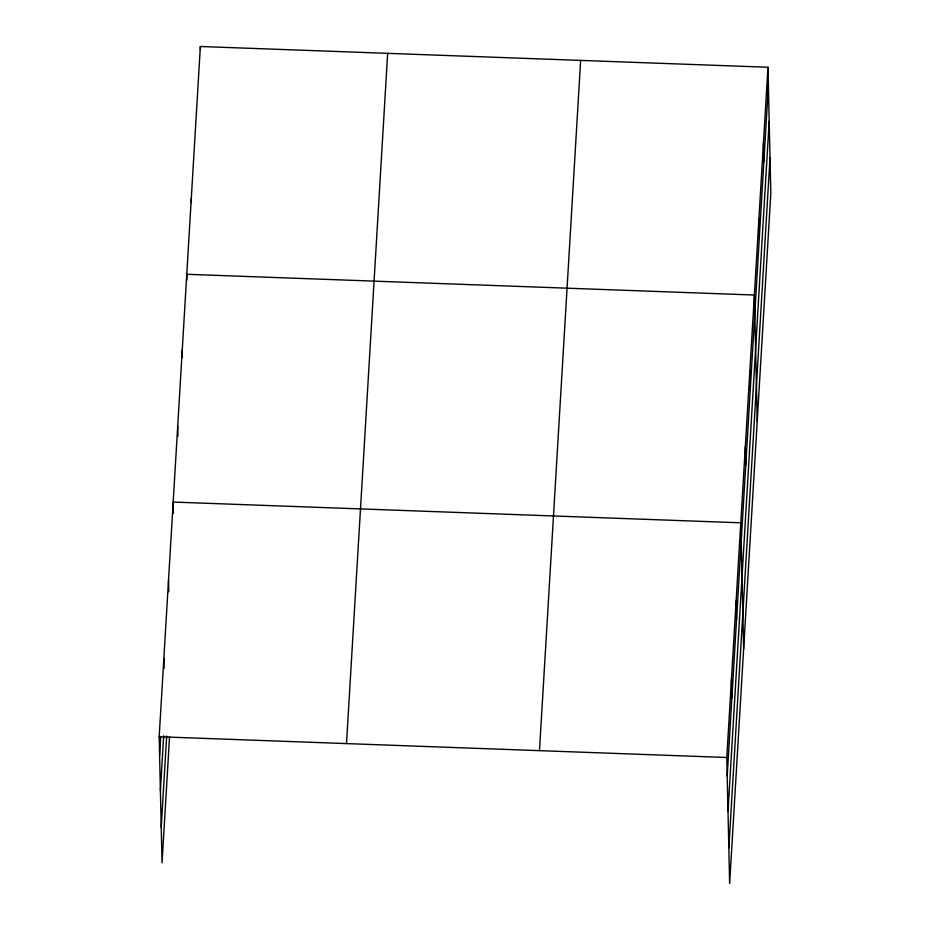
<?xml version="1.0" encoding="UTF-8"?>
<svg xmlns="http://www.w3.org/2000/svg" width="930" height="930" viewBox="0 0 930 930"><rect width="100%" height="100%" fill="white"/><g stroke="black" fill="none" stroke-linecap="round" stroke-linejoin="round"><path stroke-width="1.4" d="M169.551 736.711L162.041 862.749L159.181 736.746L200.357 46.5L767.959 67.251L770.819 193.254L729.643 883.5L726.783 757.497L767.959 67.251M159.6 755.323L160.727 736.49M160.402 790.767L163.692 735.723M161.227 827.293L166.679 736.037M346.495 743.593L387.659 53.347M539.481 750.65L580.646 60.404M727.213 776.073L768.389 85.827M728.016 811.518L769.191 121.272M728.841 848.044L770.017 157.809M159.181 736.746L726.783 757.497M763.437 143.174L763.856 161.75M758.903 219.108L759.322 237.685M757.229 421.034L754.381 295.031L186.767 274.28L186.895 280M749.847 370.954L750.266 389.531M745.314 446.888L745.744 465.465M743.651 648.815L740.792 522.811L173.178 502.061L173.433 513.488M736.118 601.036L736.548 619.613M731.457 679.272L731.875 697.837M200.357 46.5L200.415 49.36M191.289 198.357L191.394 202.635M182.233 350.203L182.396 357.353M177.711 426.138L177.932 436.135M168.516 580.285L168.772 591.724M163.843 658.521L164.075 668.519"/></g></svg>
